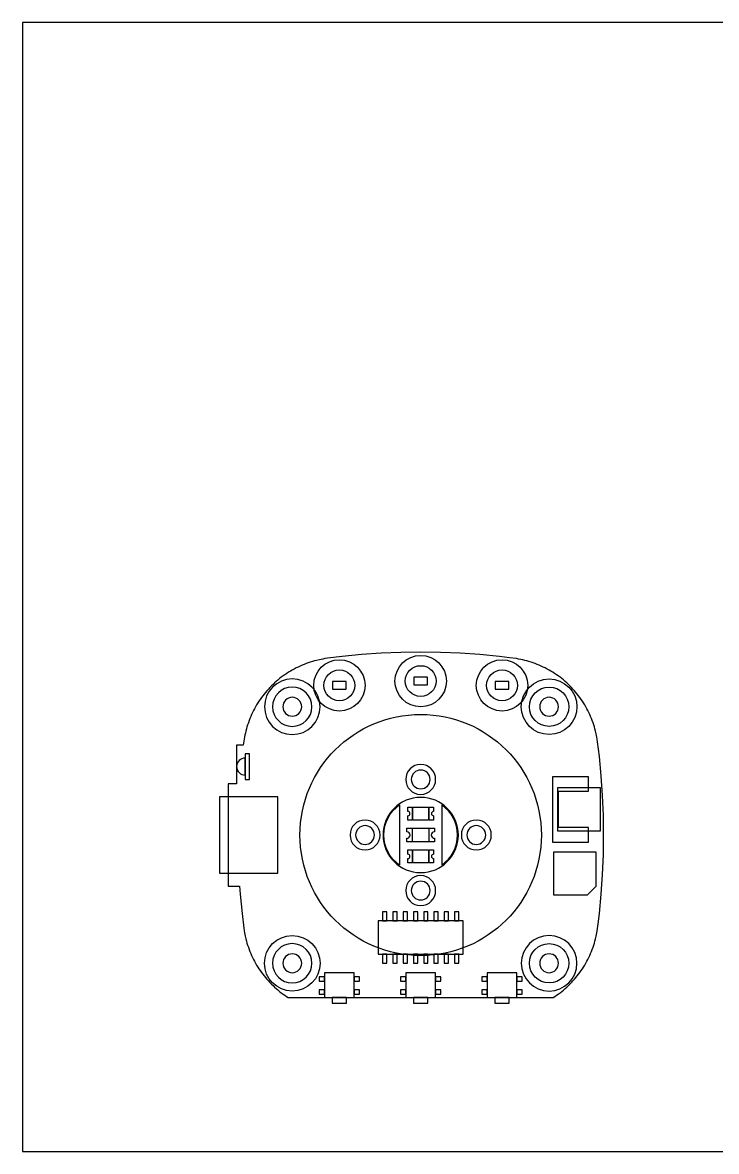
# Model space of a CAD drawing. Header units: millimetres. Extents: x -46 to 218, y -197 to -65.
# Drawn here: x -46.5 to 34.5, y -197 to -65 of the extents above; entities that cross this region are included whole.
import ezdxf

# ---------------------------------------------------------------- set-up
doc = ezdxf.new("R2010")
doc.units = ezdxf.units.MM
doc.header["$MEASUREMENT"] = 0
doc.layers.add('PCB 도면2', color=18, linetype='Continuous', true_color=0x000000)

msp = doc.modelspace()

# ---------------------------------------------------------------- linework, layer by layer
at = {"layer": 'PCB 도면2'}
for points in [[(-46.5, -197), (218.5, -197), (218.5, -65), (-46.5, -65)], [(15.48, -179), (15.67, -178.87), (15.86, -178.74), (16.07, -178.6), (16.28, -178.44), (16.48, -178.29), (16.68, -178.13), (16.87, -177.96), (17.06, -177.79), (17.25, -177.61), (17.43, -177.43), (17.61, -177.25), (17.79, -177.06), (17.96, -176.87), (18.12, -176.68), (18.29, -176.48), (18.44, -176.28), (18.6, -176.07), (18.74, -175.86), (18.89, -175.65), (19.03, -175.44), (19.16, -175.22), (19.29, -175), (19.41, -174.77), (19.53, -174.55), (19.64, -174.32), (19.75, -174.09), (19.85, -173.85), (19.95, -173.61), (20.04, -173.38), (20.13, -173.13), (20.21, -172.89), (20.29, -172.65), (20.36, -172.4), (20.42, -172.15), (20.5, -171.82), (20.58, -171.44), (20.62, -171.2), (20.73, -170.38), (20.87, -169.19), (21.09, -166.9), (21.25, -164.6), (21.34, -162.3), (21.37, -160), (21.34, -157.7), (21.25, -155.4), (21.09, -153.1), (20.87, -150.81), (20.66, -149.11), (20.62, -148.8), (20.58, -148.56), (20.5, -148.18), (20.42, -147.85), (20.36, -147.6), (20.29, -147.35), (20.21, -147.11), (20.13, -146.87), (20.04, -146.62), (19.95, -146.39), (19.85, -146.15), (19.75, -145.91), (19.64, -145.68), (19.53, -145.45), (19.41, -145.23), (19.29, -145), (19.16, -144.78), (19.03, -144.56), (18.89, -144.35), (18.74, -144.14), (18.6, -143.93), (18.44, -143.72), (18.29, -143.52), (18.12, -143.32), (17.96, -143.13), (17.79, -142.94), (17.61, -142.75), (17.43, -142.57), (17.25, -142.39), (17.06, -142.21), (16.87, -142.04), (16.68, -141.87), (16.48, -141.71), (16.28, -141.56), (16.07, -141.4), (15.86, -141.26), (15.65, -141.11), (15.44, -140.97), (15.22, -140.84), (15, -140.71), (14.77, -140.59), (14.54, -140.47), (14.32, -140.36), (14.08, -140.25), (13.85, -140.15), (13.61, -140.05), (13.37, -139.96), (13.13, -139.87), (12.89, -139.79), (12.65, -139.71), (12.4, -139.64), (12.15, -139.58), (11.92, -139.52), (11.7, -139.47), (11.44, -139.42), (11.2, -139.38), (10.38, -139.27), (9.19, -139.13), (6.9, -138.91), (4.6, -138.75), (2.3, -138.66), (0, -138.63), (-2.3, -138.66), (-4.6, -138.75), (-6.9, -138.91), (-9.19, -139.13), (-10.89, -139.34), (-11.2, -139.38), (-11.44, -139.42), (-11.82, -139.5), (-12.15, -139.58), (-12.4, -139.64), (-12.65, -139.71), (-12.89, -139.79), (-13.13, -139.87), (-13.38, -139.96), (-13.61, -140.05), (-13.85, -140.15), (-14.09, -140.25), (-14.32, -140.36), (-14.55, -140.47), (-14.77, -140.59), (-15, -140.71), (-15.22, -140.84), (-15.44, -140.97), (-15.65, -141.11), (-15.86, -141.26), (-16.07, -141.4), (-16.28, -141.56), (-16.48, -141.71), (-16.68, -141.88), (-16.87, -142.04), (-17.06, -142.21), (-17.25, -142.39), (-17.43, -142.57), (-17.61, -142.75), (-17.79, -142.94), (-17.96, -143.13), (-18.13, -143.32), (-18.29, -143.52), (-18.44, -143.72), (-18.6, -143.93), (-18.74, -144.14), (-18.89, -144.35), (-19.03, -144.56), (-19.16, -144.78), (-19.29, -145), (-19.41, -145.23), (-19.53, -145.46), (-19.64, -145.68), (-19.75, -145.92), (-19.85, -146.15), (-19.95, -146.39), (-20.04, -146.63), (-20.13, -146.87), (-20.21, -147.11), (-20.29, -147.35), (-20.36, -147.6), (-20.42, -147.85), (-20.48, -148.08), (-20.53, -148.3), (-20.58, -148.56), (-20.62, -148.8), (-20.72, -149.5), (-21.5, -149.5), (-21.5, -154), (-22.5, -154), (-22.5, -166), (-21.16, -166), (-21.09, -166.9), (-20.87, -169.19), (-20.66, -170.89), (-20.62, -171.2), (-20.58, -171.44), (-20.5, -171.82), (-20.42, -172.15), (-20.36, -172.4), (-20.29, -172.65), (-20.21, -172.89), (-20.13, -173.13), (-20.04, -173.37), (-19.95, -173.61), (-19.85, -173.85), (-19.75, -174.08), (-19.64, -174.32), (-19.53, -174.54), (-19.41, -174.77), (-19.29, -175), (-19.16, -175.22), (-19.03, -175.44), (-18.89, -175.65), (-18.74, -175.86), (-18.6, -176.07), (-18.44, -176.28), (-18.29, -176.48), (-18.13, -176.68), (-17.96, -176.87), (-17.79, -177.06), (-17.61, -177.25), (-17.43, -177.43), (-17.25, -177.61), (-17.06, -177.79), (-16.87, -177.96), (-16.68, -178.12), (-16.48, -178.29), (-16.28, -178.44), (-16.07, -178.6), (-15.86, -178.74), (-15.67, -178.87), (-15.48, -179)], [(-8.7, -142.95), (-8.7, -142.05), (-10.3, -142.05), (-10.3, -142.95)], [(0.8, -142.45), (0.8, -141.55), (-0.8, -141.55), (-0.8, -142.45)], [(10.3, -142.95), (10.3, -142.05), (8.7, -142.05), (8.7, -142.95)], [(-20, -150.5), (-20.5, -150.5), (-20.5, -153.5), (-20, -153.5)], [(19.6, -153.18), (15.4, -153.18), (15.4, -160.82), (19.6, -160.82), (19.6, -159.12), (16.1, -159.12), (16.1, -154.88), (19.6, -154.88)], [(-23.5, -164.47), (-16.7, -164.47), (-16.7, -155.53), (-23.5, -155.53)], [(21, -154.5), (16, -154.5), (16, -159.5), (21, -159.5)], [(0.9, -158.25), (-0.9, -158.25), (-0.9, -156.75), (0.9, -156.75)], [(-0.97, -159.2), (0.97, -159.2), (0.97, -160.8), (-0.97, -160.8)], [(0.9, -161.75), (0.9, -163.25), (-0.9, -163.25), (-0.9, -161.75)], [(20.5, -166), (20.5, -162), (15.5, -162), (15.5, -167), (19.5, -167)], [(4.95, -173.95), (4.95, -170.05), (-4.95, -170.05), (-4.95, -173.95)], [(-3.95, -170.05), (-3.95, -169), (-4.45, -169), (-4.45, -170.05)], [(-2.75, -170.05), (-2.75, -169), (-3.25, -169), (-3.25, -170.05)], [(-1.55, -170.05), (-1.55, -169), (-2.05, -169), (-2.05, -170.05)], [(-0.35, -170.05), (-0.35, -169), (-0.85, -169), (-0.85, -170.05)], [(0.85, -170.05), (0.85, -169), (0.35, -169), (0.35, -170.05)], [(2.05, -170.05), (2.05, -169), (1.55, -169), (1.55, -170.05)], [(3.25, -170.05), (3.25, -169), (2.75, -169), (2.75, -170.05)], [(4.45, -170.05), (4.45, -169), (3.95, -169), (3.95, -170.05)], [(-4.45, -173.95), (-4.45, -175), (-3.95, -175), (-3.95, -173.95)], [(-3.25, -173.95), (-3.25, -175), (-2.75, -175), (-2.75, -173.95)], [(-2.05, -173.95), (-2.05, -175), (-1.55, -175), (-1.55, -173.95)], [(-0.85, -173.95), (-0.85, -175), (-0.35, -175), (-0.35, -173.95)], [(0.35, -173.95), (0.35, -175), (0.85, -175), (0.85, -173.95)], [(1.55, -173.95), (1.55, -175), (2.05, -175), (2.05, -173.95)], [(2.75, -173.95), (2.75, -175), (3.25, -175), (3.25, -173.95)], [(3.95, -173.95), (3.95, -175), (4.45, -175), (4.45, -173.95)], [(-11.25, -176.6), (-11.85, -176.6), (-11.85, -177.1), (-11.25, -177.1)], [(-11.25, -179), (-7.75, -179), (-7.75, -176.1), (-11.25, -176.1)], [(-7.75, -177.1), (-7.15, -177.1), (-7.15, -176.6), (-7.75, -176.6)], [(-1.75, -176.6), (-2.35, -176.6), (-2.35, -177.1), (-1.75, -177.1)], [(-1.75, -179), (1.75, -179), (1.75, -176.1), (-1.75, -176.1)], [(1.75, -177.1), (2.35, -177.1), (2.35, -176.6), (1.75, -176.6)], [(7.75, -176.6), (7.15, -176.6), (7.15, -177.1), (7.75, -177.1)], [(7.75, -179), (11.25, -179), (11.25, -176.1), (7.75, -176.1)], [(11.25, -177.1), (11.85, -177.1), (11.85, -176.6), (11.25, -176.6)], [(-11.25, -178.1), (-11.85, -178.1), (-11.85, -178.6), (-11.25, -178.6)], [(-7.75, -178.6), (-7.15, -178.6), (-7.15, -178.1), (-7.75, -178.1)], [(-1.75, -178.1), (-2.35, -178.1), (-2.35, -178.6), (-1.75, -178.6)], [(1.75, -178.6), (2.35, -178.6), (2.35, -178.1), (1.75, -178.1)], [(7.75, -178.1), (7.15, -178.1), (7.15, -178.6), (7.75, -178.6)], [(11.25, -178.6), (11.85, -178.6), (11.85, -178.1), (11.25, -178.1)], [(-8.65, -179), (-10.35, -179), (-10.35, -179.65), (-8.65, -179.65)], [(0.85, -179), (-0.85, -179), (-0.85, -179.65), (0.85, -179.65)], [(10.35, -179), (8.65, -179), (8.65, -179.65), (10.35, -179.65)]]:
    msp.add_lwpolyline(points, close=True, dxfattribs=at)
for points in [[(-20.5, -151, 1), (-20.5, -153)], [(-2.47, -156.48), (-2.47, -163.52, -0.520567)], [(-1.5, -157.75, 1), (-1.5, -157.25), (-1.5, -156.75), (-1, -156.75), (-1, -158.25), (-1.5, -158.25)], [(1.5, -157.25, 1), (1.5, -157.75), (1.5, -158.25), (1, -158.25), (1, -156.75), (1.5, -156.75)], [(2.47, -163.52, 0.520567), (2.47, -156.48)], [(-1.6, -160.38, 1), (-1.6, -159.63), (-1.6, -159.2), (-1, -159.2), (-1, -160.8), (-1.6, -160.8)], [(1.6, -159.63, 1), (1.6, -160.38), (1.6, -160.8), (1, -160.8), (1, -159.2), (1.6, -159.2)], [(-1.5, -161.75), (-1, -161.75), (-1, -163.25), (-1.5, -163.25), (-1.5, -162.75, 1), (-1.5, -162.25)], [(1.5, -163.25), (1, -163.25), (1, -161.75), (1.5, -161.75), (1.5, -162.25, 1), (1.5, -162.75)]]:
    msp.add_lwpolyline(points, format="xyb", close=True, dxfattribs=at)
for centre, radius in [((-9.5, -142.5), 3), ((0, -142), 3), ((9.5, -142.5), 3), ((-9.5, -142.5), 1.8), ((0, -142), 1.8), ((9.5, -142.5), 1.8), ((15, -145), 3.25), ((15, -145), 2.3), ((0, -160), 14.1), ((-15, -175), 3.25), ((15, -175), 2.3)]:
    msp.add_circle(centre, radius, dxfattribs=at)
at = {"layer": 'PCB 도면2', "extrusion": (0, 0, -1)}
for centre, radius in [((15, -145), 3.25), ((15, -145), 2.3), ((15, -145), 1.1), ((-15, -145), 1.1), ((0, -153.5), 1.75), ((0, -153.5), 1.1), ((0, -160), 4.4), ((6.5, -160), 1.75), ((-6.5, -160), 1.75), ((6.5, -160), 1.1), ((-6.5, -160), 1.1), ((0, -166.5), 1.75), ((0, -166.5), 1.1), ((15, -175), 2.3), ((-15, -175), 3.25), ((15, -175), 1.1), ((-15, -175), 1.1)]:
    msp.add_circle(centre, radius, dxfattribs=at)

doc.saveas('drawing.dxf')
